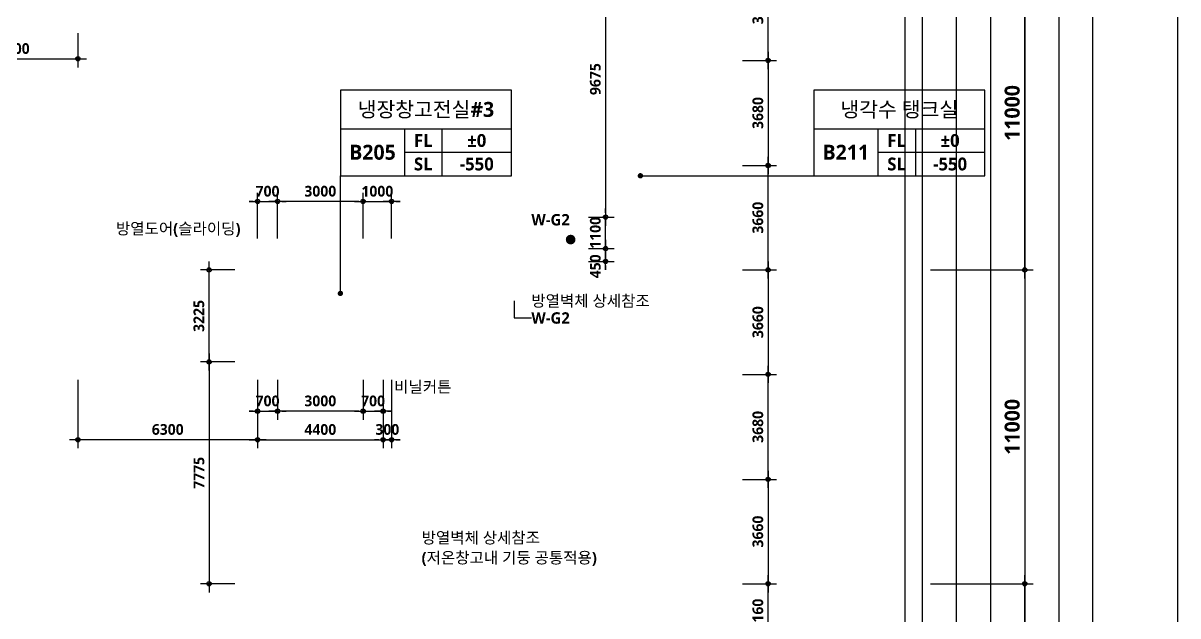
# Model space of a CAD drawing. Header units: millimetres. Extents: x -63924 to 190228206, y 0 to 456875599.
# Drawn here: x 137708 to 178200, y 48725 to 69500 of the extents above; entities that cross this region are included whole.
import ezdxf
from ezdxf.enums import TextEntityAlignment as Align

# ---------------------------------------------------------------- set-up
doc = ezdxf.new("R2010")
doc.units = ezdxf.units.MM
doc.header["$LTSCALE"] = 150
doc.header["$MEASUREMENT"] = 0
doc.header["$PDSIZE"] = -10
doc.layers.get('0').update_dxf_attribs({"linetype": 'CONTINUOUS'})
doc.layers.get('Defpoints').update_dxf_attribs({"color": 153, "linetype": 'CONTINUOUS'})
for name, color, linetype in [('A-ANNO-DIM', 4, 'CONTINUOUS'), ('A-ANNO-GRA1', 7, 'CONTINUOUS'), ('A-ANNO-LEAD', 4, 'CONTINUOUS'), ('A-ANNO-TEXT1', 7, 'CONTINUOUS'), ('A-ANNO-TEXT2', 3, 'CONTINUOUS'), ('A-FLOR-MARK-ARCH', 1, 'CONTINUOUS'), ('A-ST-AXIS-DIM', 7, 'CONTINUOUS')]:
    doc.layers.add(name, color=color, linetype=linetype)
for name, color, linetype, plot in [('Defpoint', 161, 'CONTINUOUS', False), ('G(그리드1)', 185, 'CONTINUOUS', False), ('G(그리드2)', 235, 'CONTINUOUS', False)]:
    doc.layers.add(name, color=color, linetype=linetype, plot=plot)
doc.styles.add('2020음성 1차', font='')
doc.styles.add('SH_나눔', font='')
doc.styles.add('SH_대대리576', font='')
doc.styles.get('2020음성 1차').set_extended_font_data('NanumGothic', bold=True)
doc.styles.get('SH_나눔').set_extended_font_data('NanumGothic', bold=True)
doc.styles.get('SH_대대리576').set_extended_font_data('NanumGothic', bold=True)
doc.dimstyles.new('SHP 300', dxfattribs={"dimscale": 150, "dimtxt": 3.5, "dimasz": 1, "dimexe": 2, "dimexo": 2, "dimgap": 1, "dimtad": 1, "dimdec": 0, "dimzin": 0, "dimdsep": 46, "dimtxsty": 'SH_대대리576', "dimblk": 'DIMDOT', "dimcen": 0.09, "dimclrt": 3, "dimadec": 0, "dimazin": 1, "dimtfac": 1, "dimtdec": 0, "dimtix": 1, "dimtmove": 2, "dimatfit": 0, "dimldrblk": 'DIMDOT', "dimfxl": 1, "dimtolj": 1, "dimtzin": 0, "dimarcsym": 0})
doc.dimstyles.new('SHP300내부', dxfattribs={"dimscale": 150, "dimtxt": 2.5, "dimasz": 1, "dimexe": 2, "dimexo": 2, "dimgap": 1, "dimtad": 1, "dimdec": 0, "dimzin": 0, "dimdsep": 46, "dimtxsty": 'SH_대대리576', "dimblk": 'DIMDOT', "dimcen": 0.09, "dimclrd": 256, "dimclre": 256, "dimclrt": 3, "dimadec": 0, "dimazin": 1, "dimtfac": 1, "dimtdec": 0, "dimtix": 1, "dimtmove": 2, "dimatfit": 0, "dimldrblk": 'DIMDOT', "dimfxl": 1, "dimtolj": 1, "dimtzin": 0, "dimlwd": -1, "dimlwe": -1, "dimarcsym": 0})

# ---------------------------------------------------------------- blocks, each defined once
blk = doc.blocks.new('DIMDOT')
at = {"color": 0}
blk.add_line((-2, 0), (2, 0), dxfattribs=at)
for radius in [0.5, 0.25]:
    blk.add_circle((0, 0), radius, dxfattribs=at)
blk = doc.blocks.new('*D170')
at = {"layer": 'A-ANNO-DIM', "transparency": 16777216}
for p, q in [((135130, 69150), (135130, 67950)), ((139630, 69150), (139630, 67950)), ((135280, 68250), (139480, 68250))]:
    blk.add_line(p, q, dxfattribs=at)
at = {"layer": 'Defpoints', "color": 0, "transparency": 16777216}
for p in [(135130, 69450), (139630, 69450), (139630, 68250)]:
    blk.add_point(p, dxfattribs=at)
at = {"layer": 'A-ANNO-DIM', "linetype": 'ByBlock', "transparency": 16777216, "xscale": 150, "yscale": 150, "zscale": 150, "rotation": 180}
blk.add_blockref('DIMDOT', (135130, 68250), dxfattribs=at)
at = {"layer": 'A-ANNO-DIM', "linetype": 'ByBlock', "transparency": 16777216, "xscale": 150, "yscale": 150, "zscale": 150}
blk.add_blockref('DIMDOT', (139630, 68250), dxfattribs=at)
at = {"layer": 'A-ANNO-DIM', "color": 3, "transparency": 16777216, "insert": (137380, 68606), "char_height": 375, "attachment_point": 5, "style": 'SH_대대리576'}
blk.add_mtext('\\A1;4500', dxfattribs=at)
blk = doc.blocks.new('*D289')
at = {"layer": 'A-ANNO-DIM', "transparency": 16777216}
for p, q in [((162930, 49850), (164130, 49850)), ((163830, 47840), (163830, 49700)), ((162930, 47690), (164130, 47690))]:
    blk.add_line(p, q, dxfattribs=at)
at = {"layer": 'Defpoints', "color": 0, "transparency": 16777216}
for p in [(162630, 49850), (163830, 49850), (162630, 47690)]:
    blk.add_point(p, dxfattribs=at)
at = {"layer": 'A-ANNO-DIM', "linetype": 'ByBlock', "transparency": 16777216, "xscale": 150, "yscale": 150, "zscale": 150}
for p, rotation in [((163830, 49850), 90), ((163830, 47690), 270)]:
    blk.add_blockref('DIMDOT', p, dxfattribs=dict(at, rotation=rotation))
at = {"layer": 'A-ANNO-DIM', "color": 3, "transparency": 16777216, "insert": (163473, 48770), "char_height": 375, "attachment_point": 5, "rotation": 90, "style": 'SH_대대리576'}
blk.add_mtext('\\A1;2160', dxfattribs=at)
blk = doc.blocks.new('*D290')
at = {"layer": 'A-ANNO-DIM', "transparency": 16777216}
for p, q in [((162930, 60850), (164130, 60850)), ((163830, 60700), (163830, 57340)), ((162930, 57190), (164130, 57190))]:
    blk.add_line(p, q, dxfattribs=at)
at = {"layer": 'Defpoints', "color": 0, "transparency": 16777216}
for p in [(162630, 60850), (162630, 57190), (163830, 57190)]:
    blk.add_point(p, dxfattribs=at)
at = {"layer": 'A-ANNO-DIM', "linetype": 'ByBlock', "transparency": 16777216, "xscale": 150, "yscale": 150, "zscale": 150}
for p, rotation in [((163830, 60850), 90), ((163830, 57190), 270)]:
    blk.add_blockref('DIMDOT', p, dxfattribs=dict(at, rotation=rotation))
at = {"layer": 'A-ANNO-DIM', "color": 3, "transparency": 16777216, "insert": (163473, 59020), "char_height": 375, "attachment_point": 5, "rotation": 90, "style": 'SH_대대리576'}
blk.add_mtext('\\A1;3660', dxfattribs=at)
blk = doc.blocks.new('*D291')
at = {"layer": 'A-ANNO-DIM', "transparency": 16777216}
for p, q in [((162930, 57190), (164130, 57190)), ((163830, 53660), (163830, 57040)), ((162930, 53510), (164130, 53510))]:
    blk.add_line(p, q, dxfattribs=at)
at = {"layer": 'Defpoints', "color": 0, "transparency": 16777216}
for p in [(162630, 57190), (163830, 57190), (162630, 53510)]:
    blk.add_point(p, dxfattribs=at)
at = {"layer": 'A-ANNO-DIM', "linetype": 'ByBlock', "transparency": 16777216, "xscale": 150, "yscale": 150, "zscale": 150}
for p, rotation in [((163830, 57190), 90), ((163830, 53510), 270)]:
    blk.add_blockref('DIMDOT', p, dxfattribs=dict(at, rotation=rotation))
at = {"layer": 'A-ANNO-DIM', "color": 3, "transparency": 16777216, "insert": (163473, 55350), "char_height": 375, "attachment_point": 5, "rotation": 90, "style": 'SH_대대리576'}
blk.add_mtext('\\A1;3680', dxfattribs=at)
blk = doc.blocks.new('*D292')
at = {"layer": 'A-ANNO-DIM', "transparency": 16777216}
for p, q in [((162930, 53510), (164130, 53510)), ((163830, 53360), (163830, 50000)), ((162930, 49850), (164130, 49850))]:
    blk.add_line(p, q, dxfattribs=at)
at = {"layer": 'Defpoints', "color": 0, "transparency": 16777216}
for p in [(162630, 53510), (162630, 49850), (163830, 49850)]:
    blk.add_point(p, dxfattribs=at)
at = {"layer": 'A-ANNO-DIM', "linetype": 'ByBlock', "transparency": 16777216, "xscale": 150, "yscale": 150, "zscale": 150}
for p, rotation in [((163830, 53510), 90), ((163830, 49850), 270)]:
    blk.add_blockref('DIMDOT', p, dxfattribs=dict(at, rotation=rotation))
at = {"layer": 'A-ANNO-DIM', "color": 3, "transparency": 16777216, "insert": (163473, 51680), "char_height": 375, "attachment_point": 5, "rotation": 90, "style": 'SH_대대리576'}
blk.add_mtext('\\A1;3660', dxfattribs=at)
blk = doc.blocks.new('*D293')
at = {"layer": 'A-ANNO-DIM', "transparency": 16777216}
for p, q in [((162930, 64510), (164130, 64510)), ((163830, 61000), (163830, 64360)), ((162930, 60850), (164130, 60850))]:
    blk.add_line(p, q, dxfattribs=at)
at = {"layer": 'Defpoints', "color": 0, "transparency": 16777216}
for p in [(162630, 64510), (163830, 64510), (162630, 60850)]:
    blk.add_point(p, dxfattribs=at)
at = {"layer": 'A-ANNO-DIM', "linetype": 'ByBlock', "transparency": 16777216, "xscale": 150, "yscale": 150, "zscale": 150}
for p, rotation in [((163830, 64510), 90), ((163830, 60850), 270)]:
    blk.add_blockref('DIMDOT', p, dxfattribs=dict(at, rotation=rotation))
at = {"layer": 'A-ANNO-DIM', "color": 3, "transparency": 16777216, "insert": (163473, 62680), "char_height": 375, "attachment_point": 5, "rotation": 90, "style": 'SH_대대리576'}
blk.add_mtext('\\A1;3660', dxfattribs=at)
blk = doc.blocks.new('*D294')
at = {"layer": 'A-ANNO-DIM', "transparency": 16777216}
for p, q in [((162930, 68190), (164130, 68190)), ((163830, 68040), (163830, 64660)), ((162930, 64510), (164130, 64510))]:
    blk.add_line(p, q, dxfattribs=at)
at = {"layer": 'Defpoints', "color": 0, "transparency": 16777216}
for p in [(162630, 68190), (162630, 64510), (163830, 64510)]:
    blk.add_point(p, dxfattribs=at)
at = {"layer": 'A-ANNO-DIM', "linetype": 'ByBlock', "transparency": 16777216, "xscale": 150, "yscale": 150, "zscale": 150}
for p, rotation in [((163830, 68190), 90), ((163830, 64510), 270)]:
    blk.add_blockref('DIMDOT', p, dxfattribs=dict(at, rotation=rotation))
at = {"layer": 'A-ANNO-DIM', "color": 3, "transparency": 16777216, "insert": (163473, 66350), "char_height": 375, "attachment_point": 5, "rotation": 90, "style": 'SH_대대리576'}
blk.add_mtext('\\A1;3680', dxfattribs=at)
blk = doc.blocks.new('*D295')
at = {"layer": 'A-ANNO-DIM', "transparency": 16777216}
for p, q in [((162930, 71850), (164130, 71850)), ((163830, 68340), (163830, 71700)), ((162930, 68190), (164130, 68190))]:
    blk.add_line(p, q, dxfattribs=at)
at = {"layer": 'Defpoints', "color": 0, "transparency": 16777216}
for p in [(162630, 71850), (163830, 71850), (162630, 68190)]:
    blk.add_point(p, dxfattribs=at)
at = {"layer": 'A-ANNO-DIM', "linetype": 'ByBlock', "transparency": 16777216, "xscale": 150, "yscale": 150, "zscale": 150}
for p, rotation in [((163830, 71850), 90), ((163830, 68190), 270)]:
    blk.add_blockref('DIMDOT', p, dxfattribs=dict(at, rotation=rotation))
at = {"layer": 'A-ANNO-DIM', "color": 3, "transparency": 16777216, "insert": (163473, 70020), "char_height": 375, "attachment_point": 5, "rotation": 90, "style": 'SH_대대리576'}
blk.add_mtext('\\A1;3660', dxfattribs=at)
blk = doc.blocks.new('*D347')
at = {"layer": 'A-ANNO-DIM', "transparency": 16777216}
blk.add_arc((161630, 38850), 1837, 94.6792, 221.5938, dxfattribs=at)
at = {"layer": 'Defpoints', "color": 0, "transparency": 16777216}
for p in [(161630, 83950), (168630, 46168), (160321, 40139), (144057, 20479), (161630, 20479)]:
    blk.add_point(p, dxfattribs=at)
at = {"layer": 'A-ANNO-DIM', "linetype": 'ByBlock', "transparency": 16777216, "xscale": 150, "yscale": 150, "zscale": 150}
for p, rotation in [((161630, 40687), 2.33959535530861), ((160360, 37522), 313.9334346647093)]:
    blk.add_blockref('DIMDOT', p, dxfattribs=dict(at, rotation=rotation))
at = {"layer": 'A-ANNO-DIM', "color": 3, "transparency": 16777216, "insert": (159587, 39670), "char_height": 375, "attachment_point": 5, "rotation": 68.1365, "style": 'SH_대대리576'}
blk.add_mtext('\\A1;136%%d', dxfattribs=at)
blk = doc.blocks.new('*D448')
at = {"layer": 'A-ST-AXIS-DIM', "color": 0, "lineweight": -2, "transparency": 16777216}
for p, q in [((169530, 49850), (173130, 49850)), ((172830, 39000), (172830, 49700)), ((169530, 38850), (173130, 38850))]:
    blk.add_line(p, q, dxfattribs=at)
at = {"layer": 'Defpoints', "color": 0, "transparency": 16777216}
for p in [(169230, 49850), (172830, 49850), (169230, 38850)]:
    blk.add_point(p, dxfattribs=at)
at = {"layer": 'A-ST-AXIS-DIM', "color": 0, "linetype": 'ByBlock', "lineweight": -2, "transparency": 16777216, "xscale": 150, "yscale": 150, "zscale": 150}
for p, rotation in [((172830, 49850), 90), ((172830, 38850), 270)]:
    blk.add_blockref('DIMDOT', p, dxfattribs=dict(at, rotation=rotation))
at = {"layer": 'A-ST-AXIS-DIM', "color": 3, "transparency": 16777216, "insert": (172392, 44350), "char_height": 525, "attachment_point": 5, "rotation": 90, "style": 'SH_대대리576'}
blk.add_mtext('\\A1;11000', dxfattribs=at)
blk = doc.blocks.new('*D449')
at = {"layer": 'A-ST-AXIS-DIM', "color": 0, "lineweight": -2, "transparency": 16777216}
for p, q in [((169530, 60850), (173130, 60850)), ((172830, 60700), (172830, 50000)), ((169530, 49850), (173130, 49850))]:
    blk.add_line(p, q, dxfattribs=at)
at = {"layer": 'Defpoints', "color": 0, "transparency": 16777216}
for p in [(169230, 60850), (169230, 49850), (172830, 49850)]:
    blk.add_point(p, dxfattribs=at)
at = {"layer": 'A-ST-AXIS-DIM', "color": 0, "linetype": 'ByBlock', "lineweight": -2, "transparency": 16777216, "xscale": 150, "yscale": 150, "zscale": 150}
for p, rotation in [((172830, 60850), 90), ((172830, 49850), 270)]:
    blk.add_blockref('DIMDOT', p, dxfattribs=dict(at, rotation=rotation))
at = {"layer": 'A-ST-AXIS-DIM', "color": 3, "transparency": 16777216, "insert": (172392, 55350), "char_height": 525, "attachment_point": 5, "rotation": 90, "style": 'SH_대대리576'}
blk.add_mtext('\\A1;11000', dxfattribs=at)
blk = doc.blocks.new('*D450')
at = {"layer": 'A-ST-AXIS-DIM', "color": 0, "lineweight": -2, "transparency": 16777216}
for p, q in [((169530, 71850), (173130, 71850)), ((172830, 61000), (172830, 71700)), ((169530, 60850), (173130, 60850))]:
    blk.add_line(p, q, dxfattribs=at)
at = {"layer": 'Defpoints', "color": 0, "transparency": 16777216}
for p in [(169230, 71850), (172830, 71850), (169230, 60850)]:
    blk.add_point(p, dxfattribs=at)
at = {"layer": 'A-ST-AXIS-DIM', "color": 0, "linetype": 'ByBlock', "lineweight": -2, "transparency": 16777216, "xscale": 150, "yscale": 150, "zscale": 150}
for p, rotation in [((172830, 71850), 90), ((172830, 60850), 270)]:
    blk.add_blockref('DIMDOT', p, dxfattribs=dict(at, rotation=rotation))
at = {"layer": 'A-ST-AXIS-DIM', "color": 3, "transparency": 16777216, "insert": (172392, 66350), "char_height": 525, "attachment_point": 5, "rotation": 90, "style": 'SH_대대리576'}
blk.add_mtext('\\A1;11000', dxfattribs=at)
blk = doc.blocks.new('*D472')
at = {"layer": 'A-ANNO-DIM', "transparency": 16777216}
for p, q in [((145930, 57000), (145930, 54600)), ((150330, 57000), (150330, 54600)), ((146080, 54900), (150180, 54900))]:
    blk.add_line(p, q, dxfattribs=at)
at = {"layer": 'Defpoints', "color": 0, "transparency": 16777216}
for p in [(145930, 57300), (150330, 57300), (150330, 54900)]:
    blk.add_point(p, dxfattribs=at)
at = {"layer": 'A-ANNO-DIM', "linetype": 'ByBlock', "transparency": 16777216, "xscale": 150, "yscale": 150, "zscale": 150, "rotation": 180}
blk.add_blockref('DIMDOT', (145930, 54900), dxfattribs=at)
at = {"layer": 'A-ANNO-DIM', "linetype": 'ByBlock', "transparency": 16777216, "xscale": 150, "yscale": 150, "zscale": 150}
blk.add_blockref('DIMDOT', (150330, 54900), dxfattribs=at)
at = {"layer": 'A-ANNO-DIM', "color": 3, "transparency": 16777216, "insert": (148130, 55256), "char_height": 375, "attachment_point": 5, "style": '2020음성 1차'}
blk.add_mtext('\\A1;4400', dxfattribs=at)
blk = doc.blocks.new('*D473')
at = {"layer": 'A-ANNO-DIM', "transparency": 16777216}
for p, q in [((149630, 57000), (149630, 55600)), ((150330, 57000), (150330, 55600)), ((149480, 55900), (149330, 55900)), ((149630, 55900), (150330, 55900)), ((150480, 55900), (150630, 55900))]:
    blk.add_line(p, q, dxfattribs=at)
at = {"layer": 'Defpoints', "color": 0, "transparency": 16777216}
for p in [(149630, 57300), (150330, 57300), (150330, 55900)]:
    blk.add_point(p, dxfattribs=at)
at = {"layer": 'A-ANNO-DIM', "linetype": 'ByBlock', "transparency": 16777216, "xscale": 150, "yscale": 150, "zscale": 150}
blk.add_blockref('DIMDOT', (149630, 55900), dxfattribs=at)
at = {"layer": 'A-ANNO-DIM', "linetype": 'ByBlock', "transparency": 16777216, "xscale": 150, "yscale": 150, "zscale": 150, "rotation": 180}
blk.add_blockref('DIMDOT', (150330, 55900), dxfattribs=at)
at = {"layer": 'A-ANNO-DIM', "color": 3, "transparency": 16777216, "insert": (149980, 56256), "char_height": 375, "attachment_point": 5, "style": '2020음성 1차'}
blk.add_mtext('\\A1;700', dxfattribs=at)
blk = doc.blocks.new('*D474')
at = {"layer": 'A-ANNO-DIM', "transparency": 16777216}
for p, q in [((146630, 57000), (146630, 55600)), ((149630, 57000), (149630, 55600)), ((149480, 55900), (146780, 55900))]:
    blk.add_line(p, q, dxfattribs=at)
at = {"layer": 'Defpoints', "color": 0, "transparency": 16777216}
for p in [(146630, 57300), (149630, 57300), (146630, 55900)]:
    blk.add_point(p, dxfattribs=at)
at = {"layer": 'A-ANNO-DIM', "linetype": 'ByBlock', "transparency": 16777216, "xscale": 150, "yscale": 150, "zscale": 150, "rotation": 180}
blk.add_blockref('DIMDOT', (146630, 55900), dxfattribs=at)
at = {"layer": 'A-ANNO-DIM', "linetype": 'ByBlock', "transparency": 16777216, "xscale": 150, "yscale": 150, "zscale": 150}
blk.add_blockref('DIMDOT', (149630, 55900), dxfattribs=at)
at = {"layer": 'A-ANNO-DIM', "color": 3, "transparency": 16777216, "insert": (148130, 56257), "char_height": 375, "attachment_point": 5, "style": '2020음성 1차'}
blk.add_mtext('\\A1;3000', dxfattribs=at)
blk = doc.blocks.new('*D475')
at = {"layer": 'A-ANNO-DIM', "transparency": 16777216}
for p, q in [((145930, 57000), (145930, 55600)), ((146630, 57000), (146630, 55600)), ((145780, 55900), (145630, 55900)), ((145930, 55900), (146630, 55900)), ((146780, 55900), (146930, 55900))]:
    blk.add_line(p, q, dxfattribs=at)
at = {"layer": 'Defpoints', "color": 0, "transparency": 16777216}
for p in [(145930, 57300), (146630, 57300), (146630, 55900)]:
    blk.add_point(p, dxfattribs=at)
at = {"layer": 'A-ANNO-DIM', "linetype": 'ByBlock', "transparency": 16777216, "xscale": 150, "yscale": 150, "zscale": 150}
blk.add_blockref('DIMDOT', (145930, 55900), dxfattribs=at)
at = {"layer": 'A-ANNO-DIM', "linetype": 'ByBlock', "transparency": 16777216, "xscale": 150, "yscale": 150, "zscale": 150, "rotation": 180}
blk.add_blockref('DIMDOT', (146630, 55900), dxfattribs=at)
at = {"layer": 'A-ANNO-DIM', "color": 3, "transparency": 16777216, "insert": (146280, 56256), "char_height": 375, "attachment_point": 5, "style": '2020음성 1차'}
blk.add_mtext('\\A1;700', dxfattribs=at)
blk = doc.blocks.new('*D476')
at = {"layer": 'A-ANNO-DIM', "transparency": 16777216}
for p, q in [((150330, 57000), (150330, 54600)), ((150630, 57000), (150630, 54600)), ((150180, 54900), (150030, 54900)), ((150630, 54900), (150330, 54900)), ((150780, 54900), (150930, 54900))]:
    blk.add_line(p, q, dxfattribs=at)
at = {"layer": 'Defpoints', "color": 0, "transparency": 16777216}
for p in [(150330, 57300), (150630, 57300), (150330, 54900)]:
    blk.add_point(p, dxfattribs=at)
at = {"layer": 'A-ANNO-DIM', "linetype": 'ByBlock', "transparency": 16777216, "xscale": 150, "yscale": 150, "zscale": 150}
blk.add_blockref('DIMDOT', (150330, 54900), dxfattribs=at)
at = {"layer": 'A-ANNO-DIM', "linetype": 'ByBlock', "transparency": 16777216, "xscale": 150, "yscale": 150, "zscale": 150, "rotation": 180}
blk.add_blockref('DIMDOT', (150630, 54900), dxfattribs=at)
at = {"layer": 'A-ANNO-DIM', "color": 3, "transparency": 16777216, "insert": (150480, 55257), "char_height": 375, "attachment_point": 5, "style": '2020음성 1차'}
blk.add_mtext('\\A1;300', dxfattribs=at)
blk = doc.blocks.new('*D477')
at = {"layer": 'A-ANNO-DIM', "transparency": 16777216}
for p, q in [((139630, 57000), (139630, 54600)), ((145930, 57000), (145930, 54600)), ((145780, 54900), (139780, 54900))]:
    blk.add_line(p, q, dxfattribs=at)
at = {"layer": 'Defpoints', "color": 0, "transparency": 16777216}
for p in [(139630, 57300), (145930, 57300), (139630, 54900)]:
    blk.add_point(p, dxfattribs=at)
at = {"layer": 'A-ANNO-DIM', "linetype": 'ByBlock', "transparency": 16777216, "xscale": 150, "yscale": 150, "zscale": 150, "rotation": 180}
blk.add_blockref('DIMDOT', (139630, 54900), dxfattribs=at)
at = {"layer": 'A-ANNO-DIM', "linetype": 'ByBlock', "transparency": 16777216, "xscale": 150, "yscale": 150, "zscale": 150}
blk.add_blockref('DIMDOT', (145930, 54900), dxfattribs=at)
at = {"layer": 'A-ANNO-DIM', "color": 3, "transparency": 16777216, "insert": (142780, 55257), "char_height": 375, "attachment_point": 5, "style": '2020음성 1차'}
blk.add_mtext('\\A1;6300', dxfattribs=at)
blk = doc.blocks.new('*D482')
at = {"layer": 'A-ANNO-DIM', "transparency": 16777216}
for p, q in [((145130, 60850), (143930, 60850)), ((144230, 57775), (144230, 60700)), ((145130, 57625), (143930, 57625))]:
    blk.add_line(p, q, dxfattribs=at)
at = {"layer": 'Defpoints', "color": 0, "transparency": 16777216}
for p in [(144230, 60850), (145430, 60850), (145430, 57625)]:
    blk.add_point(p, dxfattribs=at)
at = {"layer": 'A-ANNO-DIM', "linetype": 'ByBlock', "transparency": 16777216, "xscale": 150, "yscale": 150, "zscale": 150}
for p, rotation in [((144230, 60850), 90), ((144230, 57625), 270)]:
    blk.add_blockref('DIMDOT', p, dxfattribs=dict(at, rotation=rotation))
at = {"layer": 'A-ANNO-DIM', "color": 3, "transparency": 16777216, "insert": (143873, 59237), "char_height": 375, "attachment_point": 5, "rotation": 90, "style": '2020음성 1차'}
blk.add_mtext('\\A1;3225', dxfattribs=at)
blk = doc.blocks.new('*D483')
at = {"layer": 'A-ANNO-DIM', "transparency": 16777216}
for p, q in [((145130, 57625), (143930, 57625)), ((144230, 57475), (144230, 50000)), ((145130, 49850), (143930, 49850))]:
    blk.add_line(p, q, dxfattribs=at)
at = {"layer": 'Defpoints', "color": 0, "transparency": 16777216}
for p in [(145430, 57625), (144230, 49850), (145430, 49850)]:
    blk.add_point(p, dxfattribs=at)
at = {"layer": 'A-ANNO-DIM', "linetype": 'ByBlock', "transparency": 16777216, "xscale": 150, "yscale": 150, "zscale": 150}
for p, rotation in [((144230, 57625), 90), ((144230, 49850), 270)]:
    blk.add_blockref('DIMDOT', p, dxfattribs=dict(at, rotation=rotation))
at = {"layer": 'A-ANNO-DIM', "color": 3, "transparency": 16777216, "insert": (143875, 53737), "char_height": 375, "attachment_point": 5, "rotation": 90, "style": '2020음성 1차'}
blk.add_mtext('\\A1;7775', dxfattribs=at)
blk = doc.blocks.new('*D489')
at = {"layer": 'A-ANNO-DIM', "transparency": 16777216}
for p, q in [((145780, 63250), (145630, 63250)), ((145930, 61950), (145930, 63550)), ((145930, 63250), (146630, 63250)), ((146630, 61950), (146630, 63550)), ((146780, 63250), (146930, 63250))]:
    blk.add_line(p, q, dxfattribs=at)
at = {"layer": 'Defpoints', "color": 0, "transparency": 16777216}
for p in [(146630, 63250), (145930, 61650), (146630, 61650)]:
    blk.add_point(p, dxfattribs=at)
at = {"layer": 'A-ANNO-DIM', "linetype": 'ByBlock', "transparency": 16777216, "xscale": 150, "yscale": 150, "zscale": 150}
blk.add_blockref('DIMDOT', (145930, 63250), dxfattribs=at)
at = {"layer": 'A-ANNO-DIM', "linetype": 'ByBlock', "transparency": 16777216, "xscale": 150, "yscale": 150, "zscale": 150, "rotation": 180}
blk.add_blockref('DIMDOT', (146630, 63250), dxfattribs=at)
at = {"layer": 'A-ANNO-DIM', "color": 3, "transparency": 16777216, "insert": (146280, 63606), "char_height": 375, "attachment_point": 5, "style": 'SH_대대리576'}
blk.add_mtext('\\A1;700', dxfattribs=at)
blk = doc.blocks.new('*D490')
at = {"layer": 'A-ANNO-DIM', "transparency": 16777216}
for p, q in [((146630, 61950), (146630, 63550)), ((149480, 63250), (146780, 63250)), ((149630, 61950), (149630, 63550))]:
    blk.add_line(p, q, dxfattribs=at)
at = {"layer": 'Defpoints', "color": 0, "transparency": 16777216}
for p in [(146630, 63250), (146630, 61650), (149630, 61650)]:
    blk.add_point(p, dxfattribs=at)
at = {"layer": 'A-ANNO-DIM', "linetype": 'ByBlock', "transparency": 16777216, "xscale": 150, "yscale": 150, "zscale": 150, "rotation": 180}
blk.add_blockref('DIMDOT', (146630, 63250), dxfattribs=at)
at = {"layer": 'A-ANNO-DIM', "linetype": 'ByBlock', "transparency": 16777216, "xscale": 150, "yscale": 150, "zscale": 150}
blk.add_blockref('DIMDOT', (149630, 63250), dxfattribs=at)
at = {"layer": 'A-ANNO-DIM', "color": 3, "transparency": 16777216, "insert": (148130, 63607), "char_height": 375, "attachment_point": 5, "style": 'SH_대대리576'}
blk.add_mtext('\\A1;3000', dxfattribs=at)
blk = doc.blocks.new('*D491')
at = {"layer": 'A-ANNO-DIM', "transparency": 16777216}
for p, q in [((149480, 63250), (149330, 63250)), ((149630, 61950), (149630, 63550)), ((149630, 63250), (150630, 63250)), ((150630, 61950), (150630, 63550)), ((150780, 63250), (150930, 63250))]:
    blk.add_line(p, q, dxfattribs=at)
at = {"layer": 'Defpoints', "color": 0, "transparency": 16777216}
for p in [(150630, 63250), (149630, 61650), (150630, 61650)]:
    blk.add_point(p, dxfattribs=at)
at = {"layer": 'A-ANNO-DIM', "linetype": 'ByBlock', "transparency": 16777216, "xscale": 150, "yscale": 150, "zscale": 150}
blk.add_blockref('DIMDOT', (149630, 63250), dxfattribs=at)
at = {"layer": 'A-ANNO-DIM', "linetype": 'ByBlock', "transparency": 16777216, "xscale": 150, "yscale": 150, "zscale": 150, "rotation": 180}
blk.add_blockref('DIMDOT', (150630, 63250), dxfattribs=at)
at = {"layer": 'A-ANNO-DIM', "color": 3, "transparency": 16777216, "insert": (150130, 63606), "char_height": 375, "attachment_point": 5, "style": 'SH_대대리576'}
blk.add_mtext('\\A1;1000', dxfattribs=at)
blk = doc.blocks.new('G$C9D92D8A7')
at = {"layer": 'A-ANNO-GRA1'}
for p, q in [((0, 11), (40, 11)), ((15, 11), (15, 0)), ((23.75, 11), (23.75, 0)), ((15, 5.5), (40, 5.5))]:
    blk.add_line(p, q, dxfattribs=at)
blk.add_lwpolyline([(0, 20), (0, 0), (40, 0), (40, 20)], close=True, dxfattribs=at)
at = {"style": '2020음성 1차'}
for tag, height, p in [('실명', 3.5, (20, 15.5)), ('마감레벨', 3, (31.875, 8.25)), ('실번호', 3.5, (7.5, 5.5)), ('구조레벨', 3, (31.875, 2.75))]:
    blk.add_attdef(tag, text='', height=height, dxfattribs=at).set_placement(p, align=Align.MIDDLE_CENTER)
at = {"layer": 'A-ANNO-TEXT1', "style": 'SH_나눔'}
for s, p in [('FL', (19.375, 8.25)), ('SL', (19.375, 2.75))]:
    blk.add_text(s, height=3, dxfattribs=at).set_placement(p, align=Align.MIDDLE)
blk = doc.blocks.new('*D1817')
at = {"layer": 'A-ANNO-DIM', "transparency": 16777216}
for p, q in [((157530, 61600), (158430, 61600)), ((158130, 61750), (158130, 61900)), ((158130, 61600), (158130, 61150)), ((157530, 61150), (158430, 61150)), ((158130, 61000), (158130, 60850))]:
    blk.add_line(p, q, dxfattribs=at)
at = {"layer": 'Defpoints', "color": 0, "transparency": 16777216}
for p in [(157230, 61600), (157230, 61150), (158130, 61150)]:
    blk.add_point(p, dxfattribs=at)
at = {"layer": 'A-ANNO-DIM', "linetype": 'ByBlock', "transparency": 16777216, "xscale": 150, "yscale": 150, "zscale": 150}
for p, rotation in [((158130, 61600), 270), ((158130, 61150), 90)]:
    blk.add_blockref('DIMDOT', p, dxfattribs=dict(at, rotation=rotation))
at = {"layer": 'A-ANNO-DIM', "color": 3, "transparency": 16777216, "insert": (157774, 60975), "char_height": 375, "attachment_point": 5, "rotation": 90, "style": 'SH_대대리576'}
blk.add_mtext('\\A1;450', dxfattribs=at)
blk = doc.blocks.new('*D1818')
at = {"layer": 'A-ANNO-DIM', "transparency": 16777216}
for p, q in [((158130, 62850), (158130, 63000)), ((157530, 62700), (158430, 62700)), ((158130, 61600), (158130, 62700)), ((157530, 61600), (158430, 61600)), ((158130, 61450), (158130, 61300))]:
    blk.add_line(p, q, dxfattribs=at)
at = {"layer": 'Defpoints', "color": 0, "transparency": 16777216}
for p in [(157230, 62700), (158130, 62700), (157230, 61600)]:
    blk.add_point(p, dxfattribs=at)
at = {"layer": 'A-ANNO-DIM', "linetype": 'ByBlock', "transparency": 16777216, "xscale": 150, "yscale": 150, "zscale": 150}
for p, rotation in [((158130, 62700), 270), ((158130, 61600), 90)]:
    blk.add_blockref('DIMDOT', p, dxfattribs=dict(at, rotation=rotation))
at = {"layer": 'A-ANNO-DIM', "color": 3, "transparency": 16777216, "insert": (157774, 62150), "char_height": 375, "attachment_point": 5, "rotation": 90, "style": 'SH_대대리576'}
blk.add_mtext('\\A1;1100', dxfattribs=at)
blk = doc.blocks.new('*D1819')
at = {"layer": 'A-ANNO-DIM', "transparency": 16777216}
for p, q in [((157530, 72375), (158430, 72375)), ((158130, 72225), (158130, 62850)), ((157530, 62700), (158430, 62700))]:
    blk.add_line(p, q, dxfattribs=at)
at = {"layer": 'Defpoints', "color": 0, "transparency": 16777216}
for p in [(157230, 72375), (157230, 62700), (158130, 62700)]:
    blk.add_point(p, dxfattribs=at)
at = {"layer": 'A-ANNO-DIM', "linetype": 'ByBlock', "transparency": 16777216, "xscale": 150, "yscale": 150, "zscale": 150}
for p, rotation in [((158130, 72375), 90), ((158130, 62700), 270)]:
    blk.add_blockref('DIMDOT', p, dxfattribs=dict(at, rotation=rotation))
at = {"layer": 'A-ANNO-DIM', "color": 3, "transparency": 16777216, "insert": (157773, 67537), "char_height": 375, "attachment_point": 5, "rotation": 90, "style": 'SH_대대리576'}
blk.add_mtext('\\A1;9675', dxfattribs=at)

msp = doc.modelspace()

# ---------------------------------------------------------------- linework, layer by layer
for points in [[(148833.8, 60027.2), (148833.8, 64150)], [(159352.8, 64150), (165430.9, 64150)]]:
    msp.add_lwpolyline(points)
at = {"const_width": 93.8}
for points in [[(159305.9, 64150, 1), (159399.7, 64150, 1)], [(148833.8, 59980.4, 1), (148833.8, 60074.1, 1)]]:
    msp.add_lwpolyline(points, format="xyb", close=True, dxfattribs=at)
at = {"layer": 'A-ANNO-LEAD'}
for points in [[(154930, 61400, 0, 83.3, 0), (154930, 61650, 0, 0, 0), (154930, 62609.2, 0, 0, 0), (155530, 62609.2, 0, 0, 0)], [(147321.5, 61424.8, 0, 83.3, 0), (147196.5, 61641.3, 0, 0, 0), (146817.5, 62297.8, 0, 0, 0), (145332.7, 62297.8, 0, 0, 0)], [(154930, 60975, 0, 83.3, 0), (154930, 60725, 0, 0, 0), (154930, 59765.8, 0, 0, 0), (155530, 59765.8, 0, 0, 0)], [(148730, 57625, 0, 83.3, 0), (148855, 57408.5, 0, 0, 0), (149234, 56752, 0, 0, 0), (150718.8, 56752, 0, 0, 0)], [(150680, 50373.4, 0, 83.3, 0), (150805, 50589.9, 0, 0, 0), (151310.3, 51465.2, 0, 0, 0), (151681.5, 51465.2, 0, 0, 0)]]:
    msp.add_lwpolyline(points, format="xyseb", dxfattribs=at)
msp.add_lwpolyline([(154930, 59765.8), (154930, 59165.8), (155530, 59165.8)], dxfattribs=at)
at = {"layer": 'A-FLOR-MARK-ARCH', "const_width": 168.8}
msp.add_lwpolyline([(156822.7, 61913.3, 1), (156991.5, 61913.3, 1)], format="xyb", close=True, dxfattribs=at)
at = {"layer": 'Defpoint'}
for points in [[(89100, 0), (178200, 0), (178200, 126000), (89100, 126000)], [(92100, 123000), (175200, 123000), (175200, 16500), (92100, 16500)]]:
    msp.add_lwpolyline(points, close=True, dxfattribs=at)
at = {"layer": 'G(그리드1)'}
for points in [[(174030, 18550), (95830, 18550), (95830, 119950), (174030, 119950)], [(172830, 20750), (97030, 20750), (97030, 118750), (172830, 118750)], [(171630, 21950), (98230, 21950), (98230, 117550), (171630, 117550)], [(170430, 23150), (99430, 23150), (99430, 116350), (170430, 116350)], [(169230, 24350), (100630, 24350), (100630, 115150), (169230, 115150)]]:
    msp.add_lwpolyline(points, close=True, dxfattribs=at)
at = {"layer": 'G(그리드2)'}
msp.add_lwpolyline([(168630, 24950), (101230, 24950), (101230, 114550), (168630, 114550)], close=True, dxfattribs=at)

# ---------------------------------------------------------------- block references
at = {"layer": 'A-ANNO-TEXT1'}
ref = msp.add_blockref('G$C9D92D8A7', (148833.8, 64150), dxfattribs=dict(at, xscale=150, yscale=150, zscale=150))
ref.add_attrib('실명', '냉장창고전실#3', dxfattribs={"layer": 'A-ANNO-TEXT2', "height": 525, "style": '2020음성 1차'}).set_placement((151833.8, 66475, 206000), align=Align.MIDDLE_CENTER)
ref.add_attrib('실번호', 'B205', dxfattribs={"layer": 'A-ANNO-TEXT2', "height": 525, "style": '2020음성 1차'}).set_placement((149958.8, 64975, 206000), align=Align.MIDDLE_CENTER)
ref.add_attrib('마감레벨', '%%p0', dxfattribs={"height": 450, "style": '2020음성 1차'}).set_placement((153615.1, 65387.5, 206000), align=Align.MIDDLE_CENTER)
ref.add_attrib('구조레벨', '-550', dxfattribs={"height": 450, "style": '2020음성 1차'}).set_placement((153615.1, 64562.5, 206000), align=Align.MIDDLE_CENTER)
ref = msp.add_blockref('G$C9D92D8A7', (165430.9, 64150), dxfattribs=dict(at, xscale=150, yscale=150, zscale=150))
ref.add_attrib('실명', '냉각수 탱크실', dxfattribs={"layer": 'A-ANNO-TEXT2', "height": 525, "style": '2020음성 1차'}).set_placement((168430.9, 66475, 206000), align=Align.MIDDLE_CENTER)
ref.add_attrib('실번호', 'B211', dxfattribs={"layer": 'A-ANNO-TEXT2', "height": 525, "style": '2020음성 1차'}).set_placement((166555.9, 64975, 206000), align=Align.MIDDLE_CENTER)
ref.add_attrib('마감레벨', '%%p0', dxfattribs={"height": 450, "style": '2020음성 1차'}).set_placement((170212.1, 65387.5, 206000), align=Align.MIDDLE_CENTER)
ref.add_attrib('구조레벨', '-550', dxfattribs={"height": 450, "style": '2020음성 1차'}).set_placement((170212.1, 64562.5, 206000), align=Align.MIDDLE_CENTER)

# ---------------------------------------------------------------- texts
at = {"layer": 'A-ANNO-TEXT1', "style": '2020음성 1차'}
for s, p in [('W-G2', (155530, 62609.2)), ('방열벽체 상세참조', (155530, 59765.8)), ('W-G2', (155530, 59165.8)), ('비닐커튼', (150718.8, 56752)), ('방열벽체 상세참조', (151681.5, 51465.2)), ('(저온창고내 기둥 공통적용)', (151681.5, 50765.2))]:
    msp.add_text(s, height=400, dxfattribs=at).set_placement(p, align=Align.MIDDLE_LEFT)
msp.add_text('방열도어(슬라이딩)', height=400, dxfattribs=at).set_placement((145332.7, 62297.8), align=Align.MIDDLE_RIGHT)

# ---------------------------------------------------------------- dimensions: what is measured, and where the dimension line sits
at = {"layer": 'A-ANNO-DIM'}
dim = msp.add_angular_dim_2l(base=(160321.3, 40139.5), line1=((161630, 20478.6), (161630, 83950)), line2=((144057.3, 20478.6, 103000), (168630, 46168.2)), dimstyle='SHP300내부', override={"dimtxsty": 'SH_대대리576', "dimldrblk": 'DIMDOT'}, dxfattribs=at)
dim.commit()
dim.dimension.update_dxf_attribs({"geometry": '*D347', "text_midpoint": (159587.5, 39669.6)})
for base, p1, p2, angle, picture, middle in [((158130, 62700), (157230, 72375), (157230, 62700), 90, '*D1819', (157773.1, 67537.5)), ((139630, 68250), (135130, 69450), (139630, 69450), 180, '*D170', (137380, 68606.1)), ((146630, 63250), (145930, 61650), (146630, 61650), 180, '*D489', (146280, 63605.6)), ((146630, 63250), (149630, 61650), (146630, 61650), 0, '*D490', (148130, 63606.9)), ((150630, 63250), (149630, 61650), (150630, 61650), 180, '*D491', (150130, 63605.6)), ((158130, 62700), (157230, 61600), (157230, 62700), 270, '*D1818', (157774.4, 62150))]:
    dim = msp.add_linear_dim(base=base, p1=p1, p2=p2, angle=angle, dimstyle='SHP300내부', dxfattribs=at)
    dim.commit()
    dim.dimension.update_dxf_attribs({"geometry": picture, "text_midpoint": middle})
for base, p1, p2, angle, override, picture, middle in [((163830, 71850), (162630, 68190), (162630, 71850), 90, {"dimtxsty": 'SH_대대리576', "dimldrblk": 'DIMDOT'}, '*D295', (163473.1, 70020)), ((163830, 64510), (162630, 68190), (162630, 64510), 270, {"dimtxsty": 'SH_대대리576', "dimldrblk": 'DIMDOT'}, '*D294', (163473.1, 66350)), ((163830, 64510), (162630, 60850), (162630, 64510), 90, {"dimtxsty": 'SH_대대리576', "dimldrblk": 'DIMDOT'}, '*D293', (163473.1, 62680)), ((144230, 60850), (145430, 57625), (145430, 60850), 90, {"dimtxsty": '2020음성 1차', "dimldrblk": 'DIMDOT'}, '*D482', (143873.1, 59237.5)), ((163830, 57190), (162630, 60850), (162630, 57190), 270, {"dimtxsty": 'SH_대대리576', "dimldrblk": 'DIMDOT'}, '*D290', (163473.1, 59020)), ((144230, 49850), (145430, 57625), (145430, 49850), 270, {"dimtxsty": '2020음성 1차', "dimldrblk": 'DIMDOT'}, '*D483', (143875.5, 53737.5)), ((139630, 54900), (145930, 57300), (139630, 57300), 180, {"dimtxsty": '2020음성 1차', "dimldrblk": 'DIMDOT'}, '*D477', (142780, 55256.9)), ((150330, 54900), (145930, 57300), (150330, 57300), 0, {"dimtxsty": '2020음성 1차', "dimldrblk": 'DIMDOT'}, '*D472', (148130, 55255.6)), ((146630, 55900), (145930, 57300), (146630, 57300), 180, {"dimtxsty": '2020음성 1차', "dimldrblk": 'DIMDOT'}, '*D475', (146280, 56255.6)), ((150330, 55900), (149630, 57300), (150330, 57300), 180, {"dimtxsty": '2020음성 1차', "dimldrblk": 'DIMDOT'}, '*D473', (149980, 56255.6)), ((150330, 54900), (150630, 57300), (150330, 57300), 180, {"dimtxsty": '2020음성 1차', "dimldrblk": 'DIMDOT'}, '*D476', (150480, 55256.9)), ((163830, 57190), (162630, 53510), (162630, 57190), 90, {"dimtxsty": 'SH_대대리576', "dimldrblk": 'DIMDOT'}, '*D291', (163473.1, 55350)), ((163830, 49850), (162630, 53510), (162630, 49850), 270, {"dimtxsty": 'SH_대대리576', "dimldrblk": 'DIMDOT'}, '*D292', (163473.1, 51680)), ((163830, 49850), (162630, 47690), (162630, 49850), 90, {"dimtxsty": 'SH_대대리576', "dimldrblk": 'DIMDOT'}, '*D289', (163473.1, 48770))]:
    dim = msp.add_linear_dim(base=base, p1=p1, p2=p2, angle=angle, dimstyle='SHP300내부', override=override, dxfattribs=at)
    dim.commit()
    dim.dimension.update_dxf_attribs({"geometry": picture, "text_midpoint": middle})
dim = msp.add_linear_dim(base=(158130, 61150), p1=(157230, 61600), p2=(157230, 61150), angle=90, dimstyle='SHP300내부', dxfattribs=at)
dim.commit()
dim.dimension.update_dxf_attribs({"geometry": '*D1817', "text_midpoint": (157773.9, 60975), "dimtype": 160})
dim = msp.add_linear_dim(base=(146630, 55900), p1=(149630, 57300), p2=(146630, 57300), dimstyle='SHP300내부', override={"dimtxsty": '2020음성 1차', "dimldrblk": 'DIMDOT'}, dxfattribs=at)
dim.commit()
dim.dimension.update_dxf_attribs({"geometry": '*D474', "text_midpoint": (148130, 56256.9)})
at = {"layer": 'A-ST-AXIS-DIM'}
for base, p1, p2, angle, picture, middle in [((172830, 71850), (169230, 60850), (169230, 71850), 270, '*D450', (172392.1, 66350)), ((172830, 49850), (169230, 60850), (169230, 49850), 90, '*D449', (172392.1, 55350)), ((172830, 49850), (169230, 38850), (169230, 49850), 270, '*D448', (172392.1, 44350))]:
    dim = msp.add_linear_dim(base=base, p1=p1, p2=p2, angle=angle, dimstyle='SHP 300', override={"dimtxsty": 'SH_대대리576', "dimldrblk": 'DIMDOT'}, dxfattribs=at)
    dim.commit()
    dim.dimension.update_dxf_attribs({"geometry": picture, "text_midpoint": middle})

doc.saveas('drawing.dxf')
